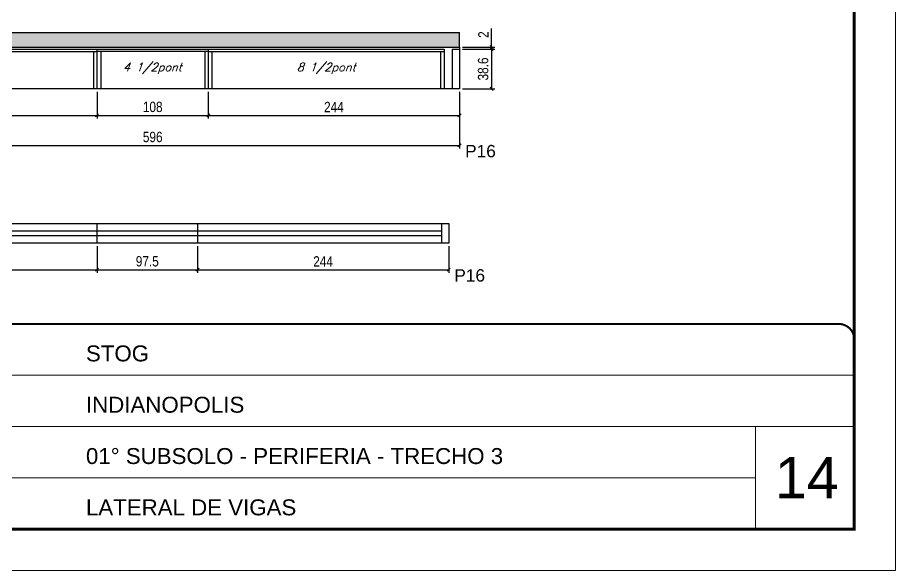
# Model space of a CAD drawing. Extents: x 0 to 6325, y 10169 to 19307.
# Drawn here: x 2217 to 3070, y 13614 to 14151 of the extents above; entities that cross this region are included whole.
import ezdxf

# ---------------------------------------------------------------- set-up
doc = ezdxf.new("R2010")
doc.units = 0
doc.linetypes.add('CONTINUO', pattern=[0])
doc.linetypes.add('DASHED', pattern=[0.75, 0.5, -0.25])
for name, color, linetype in [('1', 1, 'Continuous'), ('5', 5, 'Continuous'), ('COTA', 241, 'Continuous'), ('Painéis', 200, 'Continuous'), ('SARR_2.2x7', 40, 'Continuous'), ('SARR_3.5x7', 81, 'Continuous'), ('texto', 7, 'Continuous')]:
    doc.layers.add(name, color=color, linetype=linetype)
for name, color, linetype, lineweight in [('CARIMBO', 255, 'Continuous', 9), ('Folhas', 255, 'Continuous', 9), ('SARRAFO DE PRESSAO', 251, 'DASHED', 9)]:
    doc.layers.add(name, color=color, linetype=linetype, lineweight=lineweight)
doc.styles.add('arial', font='arial.ttf')
doc.styles.add('COTA TECNICA', font='techl___.ttf', dxfattribs={"height": 10})
doc.styles.add('Romans', font='romans.shx')
doc.styles.get("Standard").update_dxf_attribs({"font": 'arial.ttf'})
doc.dimstyles.new('PAINEL', dxfattribs={"dimtxt": 10, "dimasz": 3, "dimexe": 3, "dimexo": 3, "dimgap": 3, "dimtad": 1, "dimdec": 1, "dimzin": 12, "dimdsep": 46, "dimtxsty": 'COTA TECNICA', "dimblk1": 'OBLIQUE', "dimblk2": 'OBLIQUE', "dimsah": 1, "dimcen": 0.9, "dimclrd": 4, "dimclre": 4, "dimclrt": 240, "dimadec": 1, "dimazin": 3, "dimtfac": 1, "dimtdec": 1, "dimtmove": 0, "dimatfit": 3, "dimfxl": 1, "dimtolj": 1, "dimtzin": 12, "dimarcsym": 0})

# ---------------------------------------------------------------- blocks, each defined once
blk = doc.blocks.new('9999999999')
at = {"color": 30, "linetype": 'CONTINUO'}
for p, q in [((98564.56, 34379.64), (99583.98, 34379.64)), ((98564.56, 34329.83), (99487.98, 34329.83)), ((99583.98, 34329.83), (99487.98, 34329.83)), ((99487.98, 34329.83), (99487.98, 34230.21)), ((98564.56, 34280.02), (99487.98, 34280.02))]:
    blk.add_line(p, q, dxfattribs=at)
at = {"color": 30, "linetype": 'CONTINUO', "const_width": 2}
blk.add_lwpolyline([(99583.98, 34230.21), (99583.98, 34414.45, 0.414214), (99568.98, 34429.45), (98228.98, 34429.45, 0.414214), (98213.98, 34414.45), (98213.98, 34245.21, 0.414214), (98228.98, 34230.21), (99583.98, 34230.21)], format="xyb", dxfattribs=at)
at = {"layer": 'Folhas'}
blk.add_lwpolyline([(98138.98, 34190.21), (99623.98, 34190.21), (99623.98, 35240.21), (98138.98, 35240.21)], close=True, dxfattribs=at)
at = {"layer": 'Folhas', "color": 30, "const_width": 3}
blk.add_lwpolyline([(98213.98, 34230.21), (99583.98, 34230.21), (99583.98, 35200.21), (98213.98, 35200.21)], close=True, dxfattribs=at)
at = {"color": 7, "linetype": 'Continuous', "ltscale": 5, "style": 'arial'}
for s, height, p in [('STOG', 15.483, (98837.68, 34393.13)), ('INDIANOPOLIS', 15.4829, (98837.68, 34343.32)), ('01° SUBSOLO - PERIFERIA - TRECHO 3', 15.4829, (98837.68, 34293.51)), ('LATERAL DE VIGAS', 15.4829, (98837.68, 34243.7))]:
    blk.add_text(s, height=height, dxfattribs=at).set_placement(p)
blk = doc.blocks.new('_Oblique')
at = {"layer": '1', "color": 0, "lineweight": -2}
blk.add_line((-0.5, -0.5), (0.5, 0.5), dxfattribs=at)
blk = doc.blocks.new('*D482')
at = {"layer": 'COTA', "color": 4, "lineweight": -2, "transparency": 16777216}
for p, q in [((2050.55, 14078.76), (2050.55, 14053.06)), ((2294.55, 14078.76), (2294.55, 14053.06)), ((2050.55, 14056.06), (2294.55, 14056.06))]:
    blk.add_line(p, q, dxfattribs=at)
at = {"layer": 'Defpoints', "color": 0, "transparency": 16777216}
for p in [(2050.55, 14081.76), (2294.55, 14081.76), (2294.55, 14056.06)]:
    blk.add_point(p, dxfattribs=at)
at = {"layer": 'COTA', "color": 4, "lineweight": -2, "transparency": 16777216, "xscale": 3, "yscale": 3, "zscale": 3, "rotation": 180}
blk.add_blockref('_Oblique', (2050.55, 14056.06), dxfattribs=at)
at = {"layer": 'COTA', "color": 4, "lineweight": -2, "transparency": 16777216, "xscale": 3, "yscale": 3, "zscale": 3}
blk.add_blockref('_Oblique', (2294.55, 14056.06), dxfattribs=at)
at = {"layer": 'COTA', "color": 240, "transparency": 16777216, "insert": (2172.55, 14064.13), "char_height": 10, "attachment_point": 5, "style": 'COTA TECNICA'}
blk.add_mtext('\\A1;244', dxfattribs=at)
blk = doc.blocks.new('*D483')
at = {"layer": 'COTA', "color": 4, "lineweight": -2, "transparency": 16777216}
for p, q in [((2294.55, 14078.76), (2294.55, 14053.06)), ((2402.55, 14078.76), (2402.55, 14053.06)), ((2294.55, 14056.06), (2402.55, 14056.06))]:
    blk.add_line(p, q, dxfattribs=at)
at = {"layer": 'Defpoints', "color": 0, "transparency": 16777216}
for p in [(2294.55, 14081.76), (2402.55, 14081.76), (2402.55, 14056.06)]:
    blk.add_point(p, dxfattribs=at)
at = {"layer": 'COTA', "color": 4, "lineweight": -2, "transparency": 16777216, "xscale": 3, "yscale": 3, "zscale": 3, "rotation": 180}
blk.add_blockref('_Oblique', (2294.55, 14056.06), dxfattribs=at)
at = {"layer": 'COTA', "color": 4, "lineweight": -2, "transparency": 16777216, "xscale": 3, "yscale": 3, "zscale": 3}
blk.add_blockref('_Oblique', (2402.55, 14056.06), dxfattribs=at)
at = {"layer": 'COTA', "color": 240, "transparency": 16777216, "insert": (2348.55, 14064.19), "char_height": 10, "attachment_point": 5, "style": 'COTA TECNICA'}
blk.add_mtext('\\A1;108', dxfattribs=at)
blk = doc.blocks.new('*D484')
at = {"layer": 'COTA', "color": 4, "lineweight": -2, "transparency": 16777216}
for p, q in [((2402.55, 14078.76), (2402.55, 14053.06)), ((2646.55, 14078.76), (2646.55, 14053.06)), ((2402.55, 14056.06), (2646.55, 14056.06))]:
    blk.add_line(p, q, dxfattribs=at)
at = {"layer": 'Defpoints', "color": 0, "transparency": 16777216}
for p in [(2402.55, 14081.76), (2646.55, 14081.76), (2646.55, 14056.06)]:
    blk.add_point(p, dxfattribs=at)
at = {"layer": 'COTA', "color": 4, "lineweight": -2, "transparency": 16777216, "xscale": 3, "yscale": 3, "zscale": 3, "rotation": 180}
blk.add_blockref('_Oblique', (2402.55, 14056.06), dxfattribs=at)
at = {"layer": 'COTA', "color": 4, "lineweight": -2, "transparency": 16777216, "xscale": 3, "yscale": 3, "zscale": 3}
blk.add_blockref('_Oblique', (2646.55, 14056.06), dxfattribs=at)
at = {"layer": 'COTA', "color": 240, "transparency": 16777216, "insert": (2524.55, 14064.13), "char_height": 10, "attachment_point": 5, "style": 'COTA TECNICA'}
blk.add_mtext('\\A1;244', dxfattribs=at)
blk = doc.blocks.new('*D504')
at = {"layer": 'COTA', "color": 4, "lineweight": -2, "transparency": 16777216}
for p, q in [((2050.55, 14078.76), (2050.55, 14023.84)), ((2646.55, 14078.76), (2646.55, 14023.84)), ((2050.55, 14026.84), (2646.55, 14026.84))]:
    blk.add_line(p, q, dxfattribs=at)
at = {"layer": 'Defpoints', "color": 0, "transparency": 16777216}
for p in [(2050.55, 14081.76), (2646.55, 14081.76), (2646.55, 14026.84)]:
    blk.add_point(p, dxfattribs=at)
at = {"layer": 'COTA', "color": 4, "lineweight": -2, "transparency": 16777216, "xscale": 3, "yscale": 3, "zscale": 3, "rotation": 180}
blk.add_blockref('_Oblique', (2050.55, 14026.84), dxfattribs=at)
at = {"layer": 'COTA', "color": 4, "lineweight": -2, "transparency": 16777216, "xscale": 3, "yscale": 3, "zscale": 3}
blk.add_blockref('_Oblique', (2646.55, 14026.84), dxfattribs=at)
at = {"layer": 'COTA', "color": 240, "transparency": 16777216, "insert": (2348.55, 14034.98), "char_height": 10, "attachment_point": 5, "style": 'COTA TECNICA'}
blk.add_mtext('\\A1;596', dxfattribs=at)
blk = doc.blocks.new('*D505')
at = {"layer": 'COTA', "color": 4, "lineweight": -2, "transparency": 16777216}
for p, q in [((2677.76, 14122.36), (2677.76, 14140.47)), ((2649.55, 14122.36), (2680.76, 14122.36)), ((2677.76, 14120.36), (2677.76, 14122.36)), ((2649.55, 14120.36), (2680.76, 14120.36)), ((2677.76, 14120.36), (2677.76, 14117.36))]:
    blk.add_line(p, q, dxfattribs=at)
at = {"layer": 'Defpoints', "color": 0, "transparency": 16777216}
for p in [(2646.55, 14122.36), (2677.76, 14122.36), (2646.55, 14120.36)]:
    blk.add_point(p, dxfattribs=at)
at = {"layer": 'COTA', "color": 4, "lineweight": -2, "transparency": 16777216, "xscale": 3, "yscale": 3, "zscale": 3}
for p, rotation in [((2677.76, 14122.36), 270), ((2677.76, 14120.36), 90)]:
    blk.add_blockref('_Oblique', p, dxfattribs=dict(at, rotation=rotation))
at = {"layer": 'COTA', "color": 240, "transparency": 16777216, "insert": (2669.76, 14134.41), "char_height": 10, "attachment_point": 5, "rotation": 90, "style": 'COTA TECNICA'}
blk.add_mtext('\\A1;2', dxfattribs=at)
blk = doc.blocks.new('*D133')
at = {"layer": 'COTA', "color": 4, "lineweight": -2, "transparency": 16777216}
for p, q in [((2649.55, 14120.36), (2680.76, 14120.36)), ((2677.76, 14120.36), (2677.76, 14081.76)), ((2649.55, 14081.76), (2680.76, 14081.76))]:
    blk.add_line(p, q, dxfattribs=at)
at = {"layer": 'Defpoints', "color": 0, "transparency": 16777216}
for p in [(2646.55, 14120.36), (2646.55, 14081.76), (2677.76, 14081.76)]:
    blk.add_point(p, dxfattribs=at)
at = {"layer": 'COTA', "color": 4, "lineweight": -2, "transparency": 16777216, "xscale": 3, "yscale": 3, "zscale": 3}
for p, rotation in [((2677.76, 14120.36), 90), ((2677.76, 14081.76), 270)]:
    blk.add_blockref('_Oblique', p, dxfattribs=dict(at, rotation=rotation))
at = {"layer": 'COTA', "color": 240, "transparency": 16777216, "insert": (2669.52, 14101.06), "char_height": 10, "attachment_point": 5, "rotation": 90, "style": 'COTA TECNICA'}
blk.add_mtext('\\A1;38.6', dxfattribs=at)
blk = doc.blocks.new('*D509')
at = {"layer": 'COTA', "color": 4, "lineweight": -2, "transparency": 16777216}
for p, q in [((2050.55, 13928.95), (2050.55, 13903.19)), ((2294.55, 13928.95), (2294.55, 13903.19)), ((2050.55, 13906.19), (2294.55, 13906.19))]:
    blk.add_line(p, q, dxfattribs=at)
at = {"layer": 'Defpoints', "color": 0, "transparency": 16777216}
for p in [(2050.55, 13931.95), (2294.55, 13931.95), (2294.55, 13906.19)]:
    blk.add_point(p, dxfattribs=at)
at = {"layer": 'COTA', "color": 4, "lineweight": -2, "transparency": 16777216, "xscale": 3, "yscale": 3, "zscale": 3, "rotation": 180}
blk.add_blockref('_Oblique', (2050.55, 13906.19), dxfattribs=at)
at = {"layer": 'COTA', "color": 4, "lineweight": -2, "transparency": 16777216, "xscale": 3, "yscale": 3, "zscale": 3}
blk.add_blockref('_Oblique', (2294.55, 13906.19), dxfattribs=at)
at = {"layer": 'COTA', "color": 240, "transparency": 16777216, "insert": (2172.55, 13914.26), "char_height": 10, "attachment_point": 5, "style": 'COTA TECNICA'}
blk.add_mtext('\\A1;244', dxfattribs=at)
blk = doc.blocks.new('*D510')
at = {"layer": 'COTA', "color": 4, "lineweight": -2, "transparency": 16777216}
for p, q in [((2294.55, 13928.95), (2294.55, 13903.19)), ((2392.05, 13928.95), (2392.05, 13903.19)), ((2294.55, 13906.19), (2392.05, 13906.19))]:
    blk.add_line(p, q, dxfattribs=at)
at = {"layer": 'Defpoints', "color": 0, "transparency": 16777216}
for p in [(2294.55, 13931.95), (2392.05, 13931.95), (2392.05, 13906.19)]:
    blk.add_point(p, dxfattribs=at)
at = {"layer": 'COTA', "color": 4, "lineweight": -2, "transparency": 16777216, "xscale": 3, "yscale": 3, "zscale": 3, "rotation": 180}
blk.add_blockref('_Oblique', (2294.55, 13906.19), dxfattribs=at)
at = {"layer": 'COTA', "color": 4, "lineweight": -2, "transparency": 16777216, "xscale": 3, "yscale": 3, "zscale": 3}
blk.add_blockref('_Oblique', (2392.05, 13906.19), dxfattribs=at)
at = {"layer": 'COTA', "color": 240, "transparency": 16777216, "insert": (2343.3, 13914.32), "char_height": 10, "attachment_point": 5, "style": 'COTA TECNICA'}
blk.add_mtext('\\A1;97.5', dxfattribs=at)
blk = doc.blocks.new('*D511')
at = {"layer": 'COTA', "color": 4, "lineweight": -2, "transparency": 16777216}
for p, q in [((2392.05, 13928.95), (2392.05, 13903.19)), ((2636.05, 13928.95), (2636.05, 13903.19)), ((2392.05, 13906.19), (2636.05, 13906.19))]:
    blk.add_line(p, q, dxfattribs=at)
at = {"layer": 'Defpoints', "color": 0, "transparency": 16777216}
for p in [(2392.05, 13931.95), (2636.05, 13931.95), (2636.05, 13906.19)]:
    blk.add_point(p, dxfattribs=at)
at = {"layer": 'COTA', "color": 4, "lineweight": -2, "transparency": 16777216, "xscale": 3, "yscale": 3, "zscale": 3, "rotation": 180}
blk.add_blockref('_Oblique', (2392.05, 13906.19), dxfattribs=at)
at = {"layer": 'COTA', "color": 4, "lineweight": -2, "transparency": 16777216, "xscale": 3, "yscale": 3, "zscale": 3}
blk.add_blockref('_Oblique', (2636.05, 13906.19), dxfattribs=at)
at = {"layer": 'COTA', "color": 240, "transparency": 16777216, "insert": (2514.05, 13914.26), "char_height": 10, "attachment_point": 5, "style": 'COTA TECNICA'}
blk.add_mtext('\\A1;244', dxfattribs=at)

msp = doc.modelspace()

# ---------------------------------------------------------------- hatches: boundary and pattern name
at = {"layer": 'COTA'}
h = msp.add_hatch(dxfattribs=at)
h.set_pattern_fill('AR-CONC', color=256, scale=0.03)
h.set_pattern_definition([(50, (1787.679, 7937.7732), (5.46554, -0.4781726), [0.5715, -6.2865]), (355, (1787.679, 7937.773), (-1.0573026, 5.7317054), [0.4572, -5.0292175]), (100.45144, (1788.1345, 7937.7334), (4.4082374, 5.2535326), [0.4857003, -5.3427073]), (46.1842, (1787.679, 7939.297), (8.132371, -1.26127), [0.85725, -9.42975]), (96.63556, (1788.357, 7939.192), (7.122124, 7.422784), [0.728551, -8.014068]), (351.18415, (1787.679, 7939.297), (7.122124, 7.422784), [0.685799, -7.543792]), (21, (1788.441, 7938.9162), (4.5484317, -3.067956), [0.5715, -6.2865]), (326, (1788.441, 7938.916), (1.854061, 5.525639), [0.4572, -5.0292]), (71.451445, (1788.82, 7938.6606), (6.4024926, 2.457683), [0.4857003, -5.342698]), (37.5, (1787.679, 7937.7732), (0.0926581, 2.53665117), [0, -4.96824, 0, -5.1054, 0, -5.04825]), (7.5, (1787.679, 7937.7732), (2.0045899, 3.0054172), [0, -2.91084, 0, -4.85394, 0, -1.92405]), (327.5, (1785.9798, 7937.7732), (4.06771786, -0.1718623), [0, -1.905, 0, -5.9436, 0, -7.8867]), (317.5, (1785.2178, 7937.7732), (4.4438754, 0.7627947), [0, -2.4765, 0, -3.94716, 0, -5.6007])])
h.paths.add_polyline_path([(2646.05, 14136.36), (2050.55, 14136.36), (2050.55, 14122.36), (2646.05, 14122.36)])

# ---------------------------------------------------------------- linework, layer by layer
for p, q in [((2050.55, 14136.36), (2646.55, 14136.36)), ((2646.55, 14122.36), (2646.55, 14136.36)), ((2065.55, 14120.36), (2631.55, 14120.36)), ((2639.55, 14120.36), (2646.55, 14120.36))]:
    msp.add_line(p, q, dxfattribs=at)
at = {"layer": 'Painéis', "linetype": 'ByBlock'}
for p, q in [((2050.55, 14122.36), (2646.55, 14122.36)), ((2646.55, 14122.36), (2646.55, 14081.76)), ((2294.55, 14081.76), (2294.55, 14120.36)), ((2402.55, 14120.36), (2402.55, 14081.76)), ((2646.55, 14081.76), (2050.55, 14081.76)), ((2050.55, 13950.95), (2636.05, 13950.95)), ((2294.55, 13931.95), (2294.55, 13950.95)), ((2392.05, 13950.95), (2392.05, 13931.95)), ((2636.05, 13950.95), (2636.05, 13931.95)), ((2636.05, 13931.95), (2050.55, 13931.95))]:
    msp.add_line(p, q, dxfattribs=at)
at = {"layer": 'SARR_2.2x7', "linetype": 'Continuous'}
for p, q in [((2065.55, 14118.16), (2294.55, 14118.16)), ((2402.55, 14118.16), (2294.55, 14118.16)), ((2402.55, 14118.16), (2631.55, 14118.16)), ((2639.55, 14120.36), (2639.55, 14081.76)), ((2629.05, 13950.95), (2629.05, 13931.95)), ((2057.55, 13943.95), (2294.55, 13943.95)), ((2294.55, 13943.95), (2392.05, 13943.95)), ((2392.05, 13943.95), (2629.05, 13943.95)), ((2294.55, 13938.95), (2057.55, 13938.95)), ((2392.05, 13938.95), (2294.55, 13938.95)), ((2629.05, 13938.95), (2392.05, 13938.95))]:
    msp.add_line(p, q, dxfattribs=at)
at = {"layer": 'SARR_3.5x7'}
for p, q in [((2291.05, 14118.16), (2291.05, 14081.76)), ((2298.05, 14118.16), (2298.05, 14081.76)), ((2399.05, 14118.16), (2399.05, 14081.76)), ((2406.05, 14118.16), (2406.05, 14081.76)), ((2628.05, 14118.16), (2628.05, 14081.76)), ((2631.55, 14120.36), (2631.55, 14081.76))]:
    msp.add_line(p, q, dxfattribs=at)

# ---------------------------------------------------------------- block references
at = {"layer": 'SARRAFO DE PRESSAO', "color": 6, "linetype": 'ByBlock'}
msp.add_blockref('9999999999', (-96553.98, -20575.93), dxfattribs=at)

# ---------------------------------------------------------------- texts
at = {"layer": '5', "linetype": 'Continuous'}
for p in [(2652.01, 14015.34), (2641.51, 13894.69)]:
    msp.add_text('P16', height=12, rotation=0.00004, dxfattribs=at).set_placement(p)
at = {"layer": 'CARIMBO', "style": 'arial'}
msp.add_text('14', height=40, dxfattribs=at).set_placement((2952.86, 13684.42))
at = {"layer": 'texto', "color": 2, "char_height": 8, "attachment_point": 5, "style": 'Romans'}
for s, insert in [('{\\Q19;\\C256;4 1/2pont}', (2348.3, 14101.56)), ('{\\Q19;\\C256;8 1/2pont}', (2517.05, 14101.56))]:
    msp.add_mtext(s, dxfattribs=dict(at, insert=insert))

# ---------------------------------------------------------------- dimensions: what is measured, and where the dimension line sits
at = {"layer": 'COTA'}
for base, p2, picture, middle in [((2677.76, 14122.36), (2646.55, 14122.36), '*D505', (2669.76, 14134.41)), ((2677.76, 14081.76), (2646.55, 14081.76), '*D133', (2669.52, 14101.06))]:
    dim = msp.add_linear_dim(base=base, p1=(2646.55, 14120.36), p2=p2, angle=90, dimstyle='PAINEL', dxfattribs=at)
    dim.commit()
    dim.dimension.update_dxf_attribs({"geometry": picture, "text_midpoint": middle})
for base, p1, p2, picture, middle in [((2294.55, 14056.06), (2050.55, 14081.76), (2294.55, 14081.76), '*D482', (2172.55, 14064.13)), ((2646.55, 14026.84), (2050.55, 14081.76), (2646.55, 14081.76), '*D504', (2348.55, 14034.98)), ((2402.55, 14056.06), (2294.55, 14081.76), (2402.55, 14081.76), '*D483', (2348.55, 14064.19)), ((2646.55, 14056.06), (2402.55, 14081.76), (2646.55, 14081.76), '*D484', (2524.55, 14064.13)), ((2294.55, 13906.19), (2050.55, 13931.95), (2294.55, 13931.95), '*D509', (2172.55, 13914.26)), ((2392.05, 13906.19), (2294.55, 13931.95), (2392.05, 13931.95), '*D510', (2343.3, 13914.32)), ((2636.05, 13906.19), (2392.05, 13931.95), (2636.05, 13931.95), '*D511', (2514.05, 13914.26))]:
    dim = msp.add_linear_dim(base=base, p1=p1, p2=p2, dimstyle='PAINEL', dxfattribs=at)
    dim.commit()
    dim.dimension.update_dxf_attribs({"geometry": picture, "text_midpoint": middle})

doc.saveas('drawing.dxf')
